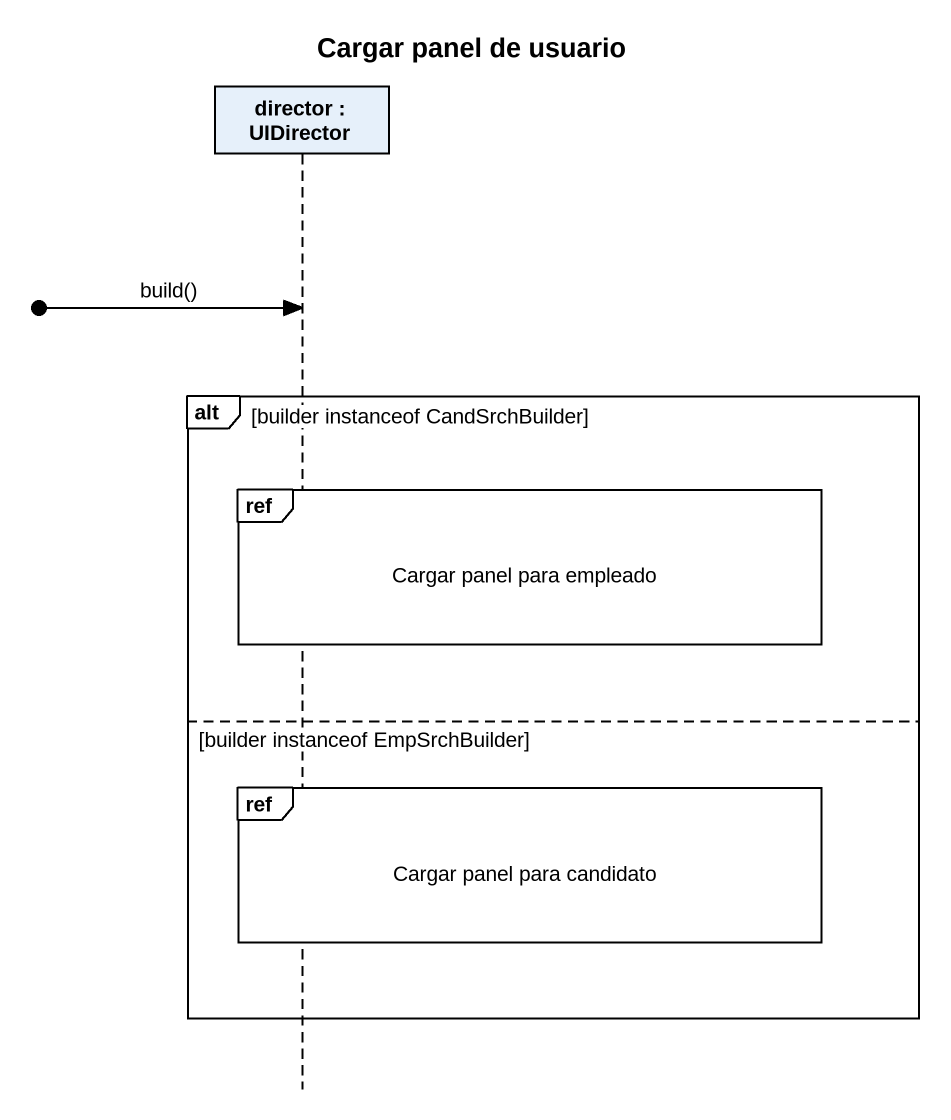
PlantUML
@startuml
title Cargar panel de usuario
hide footbox
participant "director : UIDirector" as director

[o-> director : build()
alt builder instanceof CandSrchBuilder
  ref over director : Cargar panel para empleado
else builder instanceof EmpSrchBuilder
  ref over director : Cargar panel para candidato
end
@enduml
